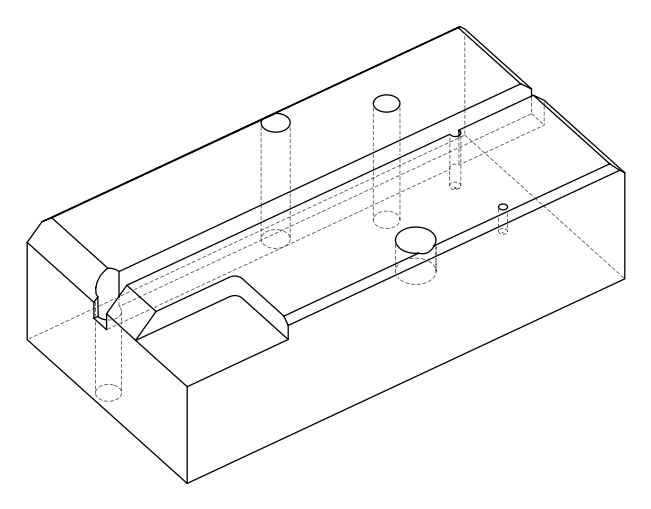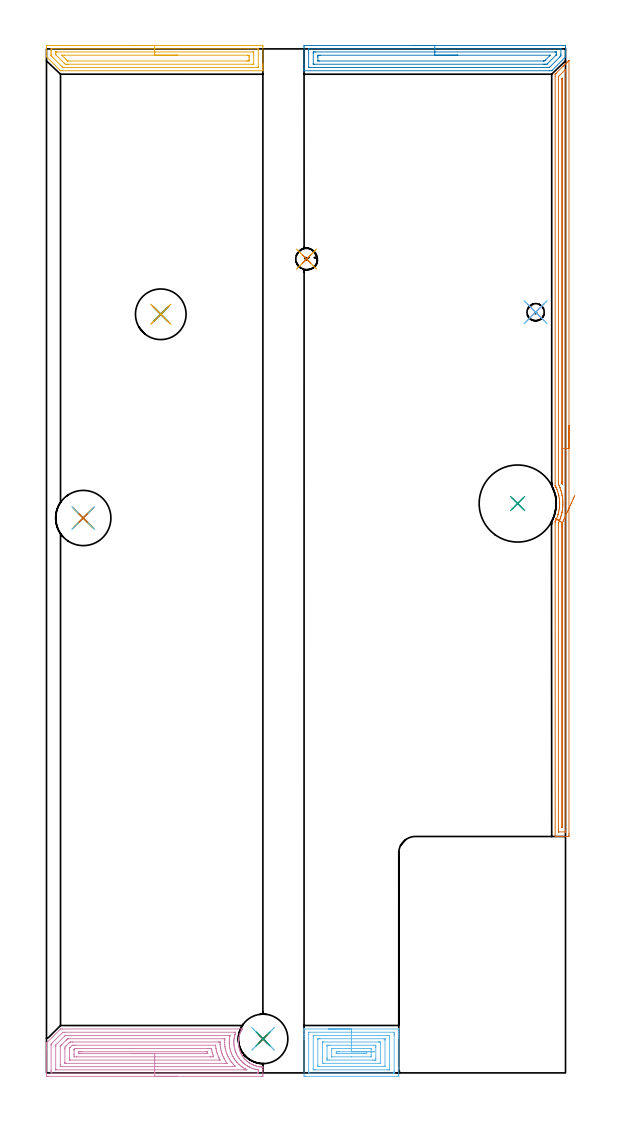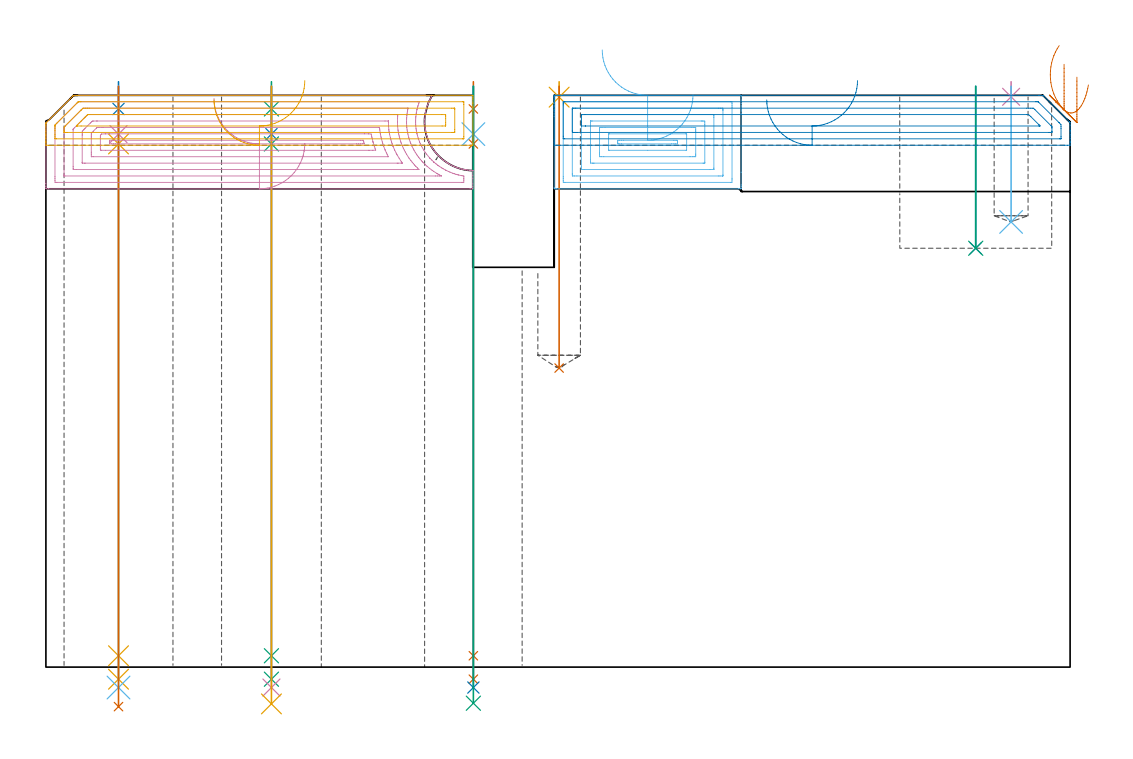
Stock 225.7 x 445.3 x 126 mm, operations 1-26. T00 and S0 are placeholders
(PLAN: 29 operations, 19 tool changes, 76.9 min)
(1 SPOT_DRILL | STEP1HOLE | NXT0321_9005460120000 | 0.05 min | 184 mm3)
(2 SPOT_DRILL_1 | STEP1HOLE_1 | NXT0321_9005460120000 | 0.05 min | 182 mm3)
(3 SPOT_DRILL_2 | STEP1HOLE_2 | NXT0321_9005460120000 | 0.05 min | 182 mm3)
(4 SPOT_DRILL_3 | STEP1POCKET | NXT0321_9005460120000 | 0.03 min | 0 mm3)
(5 SPOT_DRILL_4 | STEP1POCKET_1 | NXT0321_9005460120000 | 0.03 min | 1 mm3)
(6 DRILL_BLIND_HOLE_INTO_CENTER | STEP1HOLE | UGT0301_180 | 0.04 min | 127 mm3)
(7 GUN_DRILL_THROUGH_HOLE | STEP1HOLE | UGT0307_001 | 0.57 min | 2289 mm3)
(8 SPADE_DRILL_TO_ENLARGE_THROUGH_HOLE | STEP1HOLE | UGT0306_004 | 0.53 min | 15377 mm3)
(9 DRILL_TO_ENLARGE_THROUGH_HOLE | STEP1HOLE | UGT0301_052 | 0.55 min | 27701 mm3)
(10 DRILL_BLIND_HOLE_INTO_CENTER_1 | STEP1HOLE_1 | UGT0301_180 | 0.04 min | 127 mm3)
(11 GUN_DRILL_THROUGH_HOLE_1 | STEP1HOLE_1 | UGT0307_001 | 0.57 min | 2269 mm3)
(12 SPADE_DRILL_TO_ENLARGE_THROUGH_HOLE_1 | STEP1HOLE_1 | UGT0306_004 | 0.53 min | 15404 mm3)
(13 DRILL_TO_ENLARGE_THROUGH_HOLE_1 | STEP1HOLE_1 | UGT0301_057 | 0.55 min | 38947 mm3)
(14 DRILL_BLIND_HOLE_INTO_CENTER_2 | STEP1HOLE_2 | UGT0301_180 | 0.04 min | 126 mm3)
(15 GUN_DRILL_THROUGH_HOLE_2 | STEP1HOLE_2 | UGT0307_001 | 0.57 min | 2291 mm3)
(16 SPADE_DRILL_TO_ENLARGE_THROUGH_HOLE_2 | STEP1HOLE_2 | UGT0306_004 | 0.53 min | 15374 mm3)
(17 DRILL_TO_ENLARGE_THROUGH_HOLE_2 | STEP1HOLE_2 | UGT0301_053 | 0.55 min | 29850 mm3)
(18 DRILL_BLIND_HOLE_INTO_CENTER_3 | STEP1POCKET | NXT0301_046 | 0.12 min | 1185 mm3)
(19 DRILL_BLIND_HOLE_INTO_CENTER_4 | STEP1POCKET_1 | UGT0301_209 | 0.25 min | 4009 mm3)
(20 INDEXABLE_INSERT_DRILL_BLIND_HOLE_FROM_SOLID | STEP1POCKET_2 | NXT0302_014 | 0.14 min | 12124 mm3)
(21 DRILL_TO_ENLARGE_BLIND_HOLE | STEP1POCKET_2 | UGT0301_383 | 0.14 min | 17560 mm3)
(22 AREA_MILL | FG_CHAMFER_SURFACE | UGT0205_001 | 5.77 min | 19662 mm3)
(23 AREA_MILL_1 | FG_CHAMFER_SURFACE_1 | UGT0205_001 | 3.22 min | 6069 mm3)
(24 AREA_MILL_2 | FG_CHAMFER_SURFACE_2 | UGT0205_001 | 2.89 min | 11925 mm3)
(25 AREA_MILL_3 | FG_CHAMFER_SURFACE_3 | UGT0205_001 | 8.19 min | 6188 mm3)
(26 AREA_MILL_4 | FG_CHAMFER_SURFACE_4 | UGT0205_001 | 3.85 min | 7110 mm3)
(27 AREA_MILL_5 | FG_CHAMFER_SURFACE_5 | UGT0205_001 | 10.26 min | 7763 mm3)
(28 MILL_CORNER_NOTCH_RECTANGULAR | CORNER_NOTCH_RECTANGULAR | NXT0201_011 | Follow Part, ap 3, ae 75% | 17.39 min | 156002 mm3)
(29 MILL_RECTANGULAR_SLOT | SLOT_RECTANGULAR | NXT0201_012 | Follow Part, ap 4, ae 75% | 19.41 min | 291210 mm3)
(TOOL NXT0321_9005460120000 | NC Spot Drill, 142deg, 12mm, Carbide, Uncoated | D12 PA142 FL30 Z2)
(TOOL UGT0301_180 | Twist Drill 5.7 mm | D5.7 PA118 FL55 Z2)
(TOOL UGT0307_001 | Gun Drill 5 mm | D5 PA130 FL24 Z1)
(TOOL UGT0306_004 | Spade Drill 13.5mm | D13.5 PA132 FL10 Z2)
(TOOL UGT0301_052 | Twist Drill 21.5 mm | D21.5 PA118 FL150 Z2)
(TOOL UGT0301_057 | Twist Drill 24 mm | D24 PA118 FL160 Z2)
(TOOL UGT0301_053 | Twist Drill 22 mm | D22 PA118 FL150 Z2)
(TOOL NXT0301_046 | Carbide Drill 7.5mm [860.1-0750-038A1-MM 2214] | D7.5 PA140 FL53 Z2)
(TOOL UGT0301_209 | Twist Drill 9.4 mm | D9.4 PA118 FL78 Z2)
(TOOL NXT0302_014 | Index. Insert Drill 21.5mm [880-D2150L25-03] | D21.5 PA176 FL65 Z2)
(TOOL UGT0301_383 | Twist Drill Flat Bottom 33.5 mm | D33.5 PA180 FL175 Z2)
(TOOL UGT0205_001 | Chamfer Mill 20 x 3 x 45 deg. | D20 FL50 Z2)
(TOOL NXT0201_011 | ENDMILL 12mm [2P460-1200-NA 1630] | D12 FL38 Z6)
(TOOL NXT0201_012 | ENDMILL 16mm [2P460-1600-NA 1630] | D16 FL38 Z6)
(OP 1 SPOT_DRILL)
G17 G21 G94 G90
T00 M6
G54
G17 G0 G90 X94.2 Y14.8 S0 M3
G43 Z136. H0
G94 G81 G98 Z123. F250. R129.
G80
M5
M2
(OP 2 SPOT_DRILL_1)
G17 G21 G94 G90
T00 M6
G54
G17 G0 G90 X16. Y241.3 S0 M3
G43 Z136. H0
G94 G81 G98 Z123. F250. R129.
G80
M5
M2
(OP 3 SPOT_DRILL_2)
G17 G21 G94 G90
T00 M6
G54
G17 G0 G90 X49.7 Y329.9 S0 M3
G43 Z136. H0
G94 G81 G98 Z123. F250. R129.
G80
M5
M2
(OP 4 SPOT_DRILL_3)
G17 G21 G94 G90
T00 M6
G54
G17 G0 G90 X212.7 Y330.8 S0 M3
G43 Z136. H0
G94 G81 G98 Z125.677 F250. R129.
G80
M5
M2
(OP 5 SPOT_DRILL_4)
G17 G21 G94 G90
T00 M6
G54
G17 G0 G90 X113.1 Y353.9 S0 M3
G43 Z136. H0
G94 G81 G98 Z125.595 F250. R129.
G80
M5
M2
(OP 6 DRILL_BLIND_HOLE_INTO_CENTER)
G17 G21 G94 G90
T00 M6
G54
G17 G0 G90 X94.2 Y14.8 S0 M3
G43 Z136. H0
G94 G81 G98 Z117.45 F250. R128.
G80
M5
M2
(OP 7 GUN_DRILL_THROUGH_HOLE)
G17 G21 G94 G90
T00 M6
G54
G17 G0 G90 X94.2 Y14.8 M8
G43 Z136. H0
Z124.112
S716 M3
G94 G1 Z115.286 F125. M26
G4 X.084
Z2.5 F250.
G4 X.084
Z-2.666 F125.
G4 X.084
M5
M9
G0 Z124.112
Z136.
M2
(OP 8 SPADE_DRILL_TO_ENLARGE_THROUGH_HOLE)
G17 G21 G94 G90
T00 M6
G54
G17 G0 G90 X94.2 Y14.8 S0 M3
G43 Z136. H0
G94 G73 G98 Z-4.505 F250. Q13.051 R128.
G80
M5
M2
(OP 9 DRILL_TO_ENLARGE_THROUGH_HOLE)
G17 G21 G94 G90
T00 M6
G54
G17 G0 G90 X94.2 Y14.8 S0 M3
G43 Z136. H0
G94 G73 G98 Z-7.959 F250. Q19.137 R128.
G80
M5
M2
(OP 10 DRILL_BLIND_HOLE_INTO_CENTER_1)
G17 G21 G94 G90
T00 M6
G54
G17 G0 G90 X16. Y241.3 S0 M3
G43 Z136. H0
G94 G81 G98 Z117.45 F250. R128.
G80
M5
M2
(OP 11 GUN_DRILL_THROUGH_HOLE_1)
G17 G21 G94 G90
T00 M6
G54
G17 G0 G90 X16. Y241.3 M8
G43 Z136. H0
Z124.712
S716 M3
G94 G1 Z115.286 F125. M26
G4 X.084
Z2.5 F250.
G4 X.084
Z-2.666 F125.
G4 X.084
M5
M9
G0 Z124.712
Z136.
M2
(OP 12 SPADE_DRILL_TO_ENLARGE_THROUGH_HOLE_1)
G17 G21 G94 G90
T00 M6
G54
G17 G0 G90 X16. Y241.3 S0 M3
G43 Z136. H0
G94 G73 G98 Z-4.505 F250. Q13.051 R128.
G80
M5
M2
(OP 13 DRILL_TO_ENLARGE_THROUGH_HOLE_1)
G17 G21 G94 G90
T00 M6
G54
G17 G0 G90 X16. Y241.3 S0 M3
G43 Z136. H0
G94 G73 G98 Z-8.71 F250. Q22.452 R128.
G80
M5
M2
(OP 14 DRILL_BLIND_HOLE_INTO_CENTER_2)
G17 G21 G94 G90
T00 M6
G54
G17 G0 G90 X49.7 Y329.9 S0 M3
G43 Z136. H0
G94 G81 G98 Z117.45 F250. R128.
G80
M5
M2
(OP 15 GUN_DRILL_THROUGH_HOLE_2)
G17 G21 G94 G90
T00 M6
G54
G17 G0 G90 X49.7 Y329.9 M8
G43 Z136. H0
Z124.232
S716 M3
G94 G1 Z115.286 F125. M26
G4 X.084
Z2.5 F250.
G4 X.084
Z-2.666 F125.
G4 X.084
M5
M9
G0 Z124.232
Z136.
M2
(OP 16 SPADE_DRILL_TO_ENLARGE_THROUGH_HOLE_2)
G17 G21 G94 G90
T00 M6
G54
G17 G0 G90 X49.7 Y329.9 S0 M3
G43 Z136. H0
G94 G73 G98 Z-4.505 F250. Q13.051 R128.
G80
M5
M2
(OP 17 DRILL_TO_ENLARGE_THROUGH_HOLE_2)
G17 G21 G94 G90
T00 M6
G54
G17 G0 G90 X49.7 Y329.9 S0 M3
G43 Z136. H0
G94 G73 G98 Z-8.109 F250. Q19.158 R128.
G80
M5
M2
(OP 18 DRILL_BLIND_HOLE_INTO_CENTER_3)
G17 G21 G94 G90
T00 M6
G54
G17 G0 G90 X212.7 Y330.8 S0 M3
G43 Z136. H1
G94 G81 G98 Z98.1 F250. R128.
G80
M5
M2
(OP 19 DRILL_BLIND_HOLE_INTO_CENTER_4)
G17 G21 G94 G90
T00 M6
G54
G17 G0 G90 X113.1 Y353.9 S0 M3
G43 Z136. H0
G94 G81 G98 Z65.9 F250. R128.
G80
M5
M2
(OP 20 INDEXABLE_INSERT_DRILL_BLIND_HOLE_FROM_SOLID)
G17 G21 G94 G90
T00 M6
G54
G17 G0 G90 X204.9 Y247.6 S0 M3
G43 Z136. H1
G94 G81 G98 Z92.3 F250. R128.
G80
M5
M2
(OP 21 DRILL_TO_ENLARGE_BLIND_HOLE)
G17 G21 G94 G90
T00 M6
G54
G17 G0 G90 X204.9 Y247.6 S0 M3
G43 Z136. H0
G94 G81 G98 Z92.3 F250. R128.
G80
M5
M2
(OP 22 AREA_MILL)
G17 G21 G94 G90
T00 M6
G54
G17 G0 G90 X57.05 Y-1.5 S1061 M3
G43 Z136. H0
Z115.4
G94 G1 X57.012 Z114.528 F250.
X56.898 Z113.664
X56.709 Z112.812
X56.447 Z111.98
X56.113 Z111.174
X55.71 Z110.4
X55.242 Z109.664
X54.71 Z108.972
X54.121 Z108.329
X53.478 Z107.74
X52.786 Z107.208
X52.05 Z106.74
X51.276 Z106.337
X50.47 Z106.003
X49.638 Z105.741
X48.787 Z105.552
X47.922 Z105.438
X47.05 Z105.4
X0.613
X0.079 Y-1.494 Z105.403
X0.008 Y-1.492 Z105.406
X0.004 Y-0.963 Z105.934
X0. Y-0.354 Z106.544
Y9.688 Z116.582
Y10.244 Z117.141
Y10.575 Z117.471
Y11.131 Z118.027
Y11.463 Z118.358
Y12.126 Z119.025
Y12.918 Z119.817
X0.001 Y12.954 Z119.85
X0.01 Y13. Z119.895
X0.069 Y13.07 Z119.967
X5.971 Y18.972 Z125.871
X6.013 Y19.011 Z125.911
X6.105 Y19.095 Z125.991
X6.864 Y19.1 Z126.
X85.003
X85.133 Y19.097 Z125.989
X85.123 Y19.075 Z125.967
X85.062 Y18.958 Z125.858
X85.003 Y18.857 Z125.757
X84.938 Y18.747 Z125.647
X84.665 Y18.252 Z125.152
X84.493 Y17.913 Z124.813
X84.257 Y17.368 Z124.268
X84.086 Y16.929 Z123.829
X83.943 Y16.485 Z123.385
X83.709 Y15.601 Z122.501
X83.601 Y15.092 Z121.992
X83.553 Y14.718 Z121.618
X83.475 Y13.834 Z120.734
X83.468 Y12.951 Z119.851
X83.529 Y12.067 Z118.967
X83.561 Y11.787 Z118.687
X83.601 Y11.508 Z118.408
X83.669 Y11.184 Z118.084
X83.89 Y10.3 Z117.2
X84.024 Y9.857 Z116.757
X84.183 Y9.416 Z116.316
X84.341 Y9.03 Z115.929
X84.443 Y8.8 Z115.697
X84.493 Y8.688 Z115.585
X84.569 Y8.534 Z115.432
X84.806 Y8.089 Z114.987
X84.909 Y7.912 Z114.81
X85.06 Y7.65 Z114.548
X85.175 Y7.469 Z114.368
X85.219 Y7.399 Z114.299
X85.384 Y7.152 Z114.051
X85.671 Y6.766 Z113.665
X85.747 Y6.671 Z113.57
X85.821 Y6.581 Z113.477
X85.928 Y6.446 Z113.346
X85.967 Y6.399 Z113.298
X86.276 Y6.041 Z112.938
X86.343 Y5.97 Z112.867
X86.424 Y5.884 Z112.78
X86.468 Y5.841 Z112.737
X86.79 Y5.523 Z112.419
X87.167 Y5.174 Z112.07
X87.236 Y5.117 Z112.013
X87.376 Y4.999 Z111.898
X87.714 Y4.736 Z111.635
X88.059 Y4.484 Z111.383
X88.129 Y4.439 Z111.337
X88.248 Y4.362 Z111.258
X88.426 Y4.244 Z111.142
X88.622 Y4.115 Z111.015
X88.706 Y4.066 Z110.966
X88.95 Y3.925 Z110.824
X89.394 Y3.694 Z110.591
X89.858 Y3.475 Z110.373
X90.011 Y3.411 Z110.31
X90.361 Y3.267 Z110.162
X90.44 Y3.233 Z110.13
X90.578 Y3.183 Z110.083
X90.591 Y3.179 Z110.078
X90.733 Y3.13 Z110.026
X90.808 Y3.108 Z110.002
X91.178 Y2.993 Z109.886
X91.625 Y2.87 Z109.767
X91.701 Y2.854 Z109.749
X92.07 Y2.77 Z109.668
X92.39 Y2.712 Z109.611
X92.495 Y2.694 Z109.59
X92.516 Y2.69 Z109.586
X92.594 Y2.68 Z109.575
X92.962 Y2.628 Z109.527
X93.422 Y2.587 Z109.485
X93.487 Y2.584 Z109.481
X93.939 Y2.559 Z109.458
X94.09 Y2.552 Z109.449
X94.1 Y2.539 Z109.438
Y2.532 Z109.431
Y1.475 Z108.375
Y0.812 Z107.708
Y-0.407 Z106.49
X94.096 Y-0.963 Z105.932
X94.092 Y-1.491 Z105.405
X94.02 Y-1.493 Z105.403
X93.487 Y-1.5 Z105.4
X47.05
Y-0.086 Z106.814
X2.399 Y-0.085 Z106.815
X2.01 Y-0.076 Z106.824
X2.003 Y0.318 Z107.218
X2.001 Y0.812 Z107.712
X2. Y1.209 Z108.109
X2.001 Y11.859 Z118.759
X2.007 Y12.35 Z119.25
X2.01 Y12.546 Z119.446
X2.103 Y12.644 Z119.544
X2.399 Y12.949 Z119.849
X6.864 Y17.414 Z124.314
X6.998 Y17.543 Z124.443
X7.137 Y17.676 Z124.576
X7.747 Y17.686 Z124.586
X81.878 Y17.685 Z124.585
X82.292 Y17.676 Z124.576
X82.187 Y17.368 Z124.268
X81.995 Y16.788 Z123.688
X81.967 Y16.699 Z123.599
X81.878 Y16.369 Z123.269
X81.781 Y15.996 Z122.896
X81.76 Y15.9 Z122.8
X81.626 Y15.263 Z122.163
X81.593 Y15.013 Z121.913
X81.533 Y14.468 Z121.368
X81.506 Y14.125 Z121.025
X81.482 Y13.631 Z120.531
X81.48 Y13.238 Z120.138
X81.488 Y12.737 Z119.637
X81.515 Y12.35 Z119.25
X81.564 Y11.775 Z118.675
X81.607 Y11.463 Z118.363
X81.764 Y10.688 Z117.588
X81.791 Y10.575 Z117.475
X81.878 Y10.227 Z117.127
X82.037 Y9.688 Z116.588
X82.108 Y9.459 Z116.359
X82.363 Y8.8 Z115.7
X82.489 Y8.503 Z115.403
X82.754 Y7.929 Z114.829
X82.771 Y7.897 Z114.797
X83.275 Y7.025 Z113.925
X83.664 Y6.44 Z113.34
X83.889 Y6.137 Z113.037
X84.557 Y5.319 Z112.219
X84.599 Y5.271 Z112.171
X84.619 Y5.25 Z112.15
X85.037 Y4.836 Z111.736
X85.45 Y4.433 Z111.333
X85.474 Y4.411 Z111.311
X85.5 Y4.387 Z111.287
X85.529 Y4.362 Z111.262
X85.976 Y3.995 Z110.895
X86.343 Y3.707 Z110.607
X86.428 Y3.645 Z110.545
X86.671 Y3.475 Z110.375
X87.236 Y3.105 Z110.005
X87.515 Y2.937 Z109.837
X88.111 Y2.604 Z109.504
X88.129 Y2.595 Z109.495
X88.145 Y2.587 Z109.487
X88.741 Y2.309 Z109.209
X89.022 Y2.189 Z109.089
X89.694 Y1.919 Z108.819
X89.915 Y1.841 Z108.741
X89.976 Y1.821 Z108.721
X90.367 Y1.7 Z108.6
X90.808 Y1.579 Z108.479
X90.97 Y1.538 Z108.438
X91.701 Y1.383 Z108.283
X92.098 Y1.305 Z108.205
X92.1 Y1.303 Z108.203
X92.099 Y0.812 Z107.712
X92.098 Y0.418 Z107.318
X92.09 Y-0.076 Z106.824
X91.711 Y-0.085 Z106.815
X91.701 Y-0.086 Z106.814
X47.05
Y1.328 Z108.228
X4.185 Y1.329 Z108.229
X4.061 Y1.33 Z108.23
X4.017 Y1.333 Z108.233
X4.012 Y1.334 Z108.234
X4.008 Y1.349 Z108.249
X4.004 Y1.393 Z108.293
X4.001 Y1.515 Z108.415
X4. Y1.7 Z108.6
X4.001 Y11.463 Z118.363
X4.002 Y11.645 Z118.545
X4.01 Y11.831 Z118.731
X4.03 Y12.119 Z119.019
X4.185 Y12.285 Z119.185
X4.218 Y12.318 Z119.218
X7.8 Y15.9 Z122.8
X8.088 Y16.18 Z123.08
X8.168 Y16.257 Z123.157
X8.284 Y16.265 Z123.165
X8.65 Y16.268 Z123.168
X9.171 Y16.271 Z123.171
X79.719
X79.781 Y16.27 Z123.17
X79.795 Y16.268 Z123.168
X79.805 Y16.266 Z123.166
X79.804 Y16.251 Z123.151
X79.796 Y16.194 Z123.094
X79.736 Y15.9 Z122.8
X79.645 Y15.457 Z122.357
X79.587 Y15.013 Z121.913
X79.548 Y14.666 Z121.566
X79.505 Y14.125 Z121.025
X79.488 Y13.837 Z120.737
X79.48 Y13.238 Z120.138
X79.482 Y12.957 Z119.857
X79.514 Y12.35 Z119.25
X79.537 Y12.013 Z118.913
X79.599 Y11.463 Z118.363
X79.683 Y10.981 Z117.881
X79.774 Y10.575 Z117.475
X79.953 Y9.825 Z116.725
X79.992 Y9.688 Z116.588
X80.092 Y9.343 Z116.243
X80.288 Y8.8 Z115.7
X80.404 Y8.49 Z115.39
X80.66 Y7.912 Z114.812
X80.985 Y7.253 Z114.153
X81.114 Y7.025 Z113.925
X81.393 Y6.543 Z113.443
X81.65 Y6.137 Z113.037
X81.739 Y6. Z112.9
X81.878 Y5.797 Z112.697
X82.115 Y5.485 Z112.385
X82.3 Y5.25 Z112.15
X82.511 Y4.992 Z111.892
X82.771 Y4.679 Z111.579
X82.921 Y4.512 Z111.412
X83.065 Y4.362 Z111.262
X83.664 Y3.771 Z110.671
X83.981 Y3.475 Z110.375
X84.557 Y2.997 Z109.897
X85.102 Y2.587 Z109.487
X85.45 Y2.347 Z109.247
X86.143 Y1.898 Z108.798
X86.343 Y1.784 Z108.684
X86.495 Y1.7 Z108.6
X86.621 Y1.631 Z108.531
X87.166 Y1.335 Z108.235
X87.089 Y1.333 Z108.233
X86.715 Y1.33 Z108.23
X86.343 Y1.329 Z108.229
X85.823 Y1.328 Z108.228
X47.05
Y2.743 Z109.643
X6.707
X6.089 Y2.748 Z109.648
X6.023 Y2.749 Z109.649
X6.01 Y2.831 Z109.731
X6.006 Y3.036 Z109.936
X6. Y3.446 Z110.346
Y11.463 Z118.363
X6.002 Y11.57 Z118.47
X6.006 Y11.623 Z118.523
X6.01 Y11.648 Z118.548
X6.028 Y11.669 Z118.569
X6.163 Y11.811 Z118.711
X6.337 Y11.987 Z118.887
X6.699 Y12.35 Z119.25
X8.562 Y14.213 Z121.113
X8.65 Y14.302 Z121.202
X9.011 Y14.655 Z121.555
X9.193 Y14.832 Z121.732
X9.225 Y14.85 Z121.75
X9.268 Y14.853 Z121.753
X9.359 Y14.855 Z121.755
X9.544 Y14.857 Z121.757
X9.7
X76.676
X77.412 Y14.854 Z121.754
X77.517 Y14.852 Z121.752
X77.539 Y14.851 Z121.751
X77.53 Y14.666 Z121.566
X77.517 Y14.442 Z121.342
X77.492 Y14.047 Z120.947
X77.473 Y13.238 Z120.138
X77.472 Y13.178 Z120.078
X77.506 Y12.35 Z119.25
X77.512 Y12.252 Z119.152
X77.591 Y11.463 Z118.363
X77.615 Y11.261 Z118.161
X77.751 Y10.575 Z117.475
X77.844 Y10.146 Z117.046
X77.964 Y9.688 Z116.588
X78.178 Y8.927 Z115.827
X78.221 Y8.8 Z115.7
X78.305 Y8.563 Z115.463
X78.569 Y7.912 Z114.812
X78.757 Y7.464 Z114.364
X78.98 Y7.025 Z113.925
X79.199 Y6.604 Z113.504
X79.469 Y6.137 Z113.037
X79.899 Y5.441 Z112.341
X80.028 Y5.25 Z112.15
X80.092 Y5.158 Z112.058
X80.442 Y4.705 Z111.605
X80.718 Y4.362 Z111.262
X80.985 Y4.039 Z110.939
X81.25 Y3.734 Z110.634
X81.503 Y3.475 Z110.375
X81.878 Y3.095 Z109.995
X82.165 Y2.805 Z109.705
X82.215 Y2.749 Z109.649
X82.114 Y2.747 Z109.647
X81.878 Y2.744 Z109.644
X81.721 Y2.743 Z109.643
X80.985
X47.05
Y4.157 Z111.057
X8.65 Y4.158 Z111.058
X8.444 Y4.159 Z111.059
X8.032 Y4.164 Z111.064
X8.009 Y4.17 Z111.07
X8.006 Y4.182 Z111.082
X8.003 Y4.213 Z111.113
X8.001 Y4.27 Z111.17
X8. Y4.362 Z111.262
X8.001 Y10.333 Z117.233
X8.005 Y10.575 Z117.475
X8.016 Y11.206 Z118.106
X8.265 Y11.463 Z118.363
X8.456 Y11.656 Z118.556
X8.65 Y11.852 Z118.752
X9.791 Y12.992 Z119.892
X10.041 Y13.238 Z120.138
X10.242 Y13.431 Z120.331
X10.437 Y13.436 Z120.336
X11.124 Y13.442 Z120.342
X11.33 Y13.443 Z120.343
X74.733
X75.422 Y13.441 Z120.341
X75.451 Y13.439 Z120.339
X75.455 Y13.438 Z120.338
X75.467 Y13.396 Z120.296
X75.474 Y13.238 Z120.138
X75.5 Y12.476 Z119.376
X75.508 Y12.35 Z119.25
X75.575 Y11.514 Z118.414
X75.58 Y11.463 Z118.363
X75.626 Y11.077 Z117.977
X75.724 Y10.575 Z117.475
X75.748 Y10.454 Z117.354
X75.933 Y9.688 Z116.588
X76.034 Y9.282 Z116.182
X76.18 Y8.8 Z115.7
X76.282 Y8.481 Z115.381
X76.462 Y7.97 Z114.87
X76.494 Y7.887 Z114.787
X76.519 Y7.821 Z114.721
X76.862 Y7.025 Z113.925
X77.192 Y6.357 Z113.257
X77.31 Y6.137 Z113.037
X77.412 Y5.951 Z112.851
X77.839 Y5.25 Z112.15
X78.305 Y4.525 Z111.425
X78.558 Y4.169 Z111.069
X78.506 Y4.163 Z111.063
X78.305 Y4.161 Z111.061
X77.619 Y4.157 Z111.057
X77.412
X47.05
Y5.571 Z112.471
X10.437
X10.112 Y5.573 Z112.473
X10.047 Y5.575 Z112.475
X10.019 Y5.578 Z112.478
X10.01 Y5.588 Z112.488
X10.004 Y5.68 Z112.58
X10.001 Y6.137 Z113.037
X10. Y6.571 Z113.471
Y9.688 Z116.588
X10.001 Y10.121 Z117.021
X10.005 Y10.575 Z117.475
X10.009 Y10.683 Z117.583
X10.013 Y10.735 Z117.635
X10.035 Y10.776 Z117.676
X10.133 Y10.877 Z117.777
X10.437 Y11.188 Z118.088
X11.124 Y11.874 Z118.774
X11.209 Y11.955 Z118.855
X11.267 Y12.008 Z118.908
X11.297 Y12.022 Z118.922
X11.33 Y12.023 Z118.923
X11.655 Y12.027 Z118.927
X12.223 Y12.029 Z118.929
X12.546
X73.405 Y12.028 Z118.928
X73.473 Y12.027 Z118.927
X73.505 Y12.025 Z118.925
X73.515 Y12.023 Z118.923
X73.518 Y12.014 Z118.914
X73.551 Y11.751 Z118.651
X73.585 Y11.463 Z118.363
X73.678 Y10.737 Z117.637
X73.709 Y10.575 Z117.475
X73.84 Y9.932 Z116.832
X73.897 Y9.688 Z116.588
X73.915 Y9.614 Z116.514
X74.139 Y8.8 Z115.7
X74.257 Y8.386 Z115.286
X74.425 Y7.912 Z114.812
X74.733 Y7.105 Z114.005
X74.767 Y7.025 Z113.925
X74.79 Y6.968 Z113.868
X75.035 Y6.438 Z113.338
X75.182 Y6.137 Z113.037
X75.447 Y5.597 Z112.497
X75.451 Y5.577 Z112.477
X75.434 Y5.575 Z112.475
X75.384 Y5.573 Z112.473
X75.303 Y5.572 Z112.472
X47.05 Y5.571 Z112.471
Y6.985 Z113.885
X13.116
X12.258 Y6.989 Z113.889
X12.223 Y6.992 Z113.892
X12.01 Y7.025 Z113.925
X12.004 Y7.242 Z114.142
X12.001 Y7.912 Z114.812
X12. Y8.133 Z115.033
X12.001 Y9.908 Z116.808
X12.006 Y10.13 Z117.03
X12.01 Y10.275 Z117.175
X12.063 Y10.354 Z117.254
X12.223 Y10.523 Z117.423
X12.25 Y10.548 Z117.448
X12.284 Y10.575 Z117.475
X13.078 Y10.613 Z117.513
X13.116
X13.969 Y10.615 Z117.515
X70.229
X71.123 Y10.613 Z117.513
X71.161 Y10.611 Z117.511
X71.676 Y10.575 Z117.475
X71.822 Y9.919 Z116.819
X71.877 Y9.688 Z116.588
X72.054 Y8.951 Z115.851
X72.094 Y8.8 Z115.7
X72.109 Y8.746 Z115.646
X72.367 Y7.912 Z114.812
X72.525 Y7.445 Z114.345
X72.678 Y7.025 Z113.925
X72.054 Y6.992 Z113.892
X71.201 Y6.986 Z113.886
X71.161 Y6.985 Z113.885
X47.05
Y8.4 Z115.3
X15.304
X14.902
X14.408 Y8.403 Z115.303
X14.009 Y8.407 Z115.307
X14. Y8.808 Z115.708
X14.009 Y9.193 Z116.093
X14.501 Y9.198 Z116.098
X14.902 Y9.199 Z116.099
X15.392 Y9.2 Z116.1
X69.375
X69.776 Y9.198 Z116.098
X69.912 Y9.195 Z116.095
X69.953 Y9.193 Z116.093
X69.962 Y9.167 Z116.067
X69.981 Y9.102 Z116.002
X70.058 Y8.8 Z115.7
X70.153 Y8.414 Z115.314
X69.772 Y8.406 Z115.306
X69.375 Y8.402 Z115.302
X68.885 Y8.4 Z115.3
X68.482
X47.05
X46.178 Z115.338
X45.314 Z115.451
X44.462 Z115.64
X43.63 Z115.903
X42.824 Z116.236
X42.05 Z116.639
X41.314 Z117.108
X40.622 Z117.639
X39.979 Z118.228
X39.39 Z118.872
X38.859 Z119.564
X38.39 Z120.3
X37.987 Z121.073
X37.653 Z121.879
X37.391 Z122.711
X37.202 Z123.563
X37.088 Z124.428
X37.05 Z125.3
G0 Z136.
M5
M2
(OP 23 AREA_MILL_1)
G17 G21 G94 G90
T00 M6
G54
G17 G0 G90 X37.05 Y446.8 S1061 M3
G43 Z136. H0
Z125.
G94 G1 X37.088 Z124.128 F250.
X37.202 Z123.264
X37.391 Z122.412
X37.653 Z121.58
X37.987 Z120.774
X38.39 Z120.
X38.859 Z119.264
X39.39 Z118.572
X39.979 Z117.929
X40.622 Z117.34
X41.314 Z116.809
X42.05 Z116.34
X42.824 Z115.937
X43.63 Z115.603
X44.462 Z115.341
X45.314 Z115.152
X46.178 Z115.038
X47.05 Z115.
X93.487
X93.787 Y446.797 Z115.002
X94.09 Y446.792 Z115.006
X94.1 Y446.484 Z115.313
Y439.071 Z122.724
Y438.512 Z123.285
Y438.179 Z123.617
Y437.62 Z124.176
Y437.287 Z124.508
Y436.621 Z125.179
Y436.245 Z125.555
X94.092 Y435.853 Z125.938
X94.09 Y435.802 Z125.988
X93.933 Y435.8 Z126.
X6.864
X6.094 Y435.805 Z125.991
X5.971 Y435.928 Z125.871
X5.95 Y435.95 Z125.849
X0.154 Y441.746 Z120.053
X0.006 Y441.891 Z119.901
X0.001 Y441.911 Z119.881
X0. Y442.078 Z119.715
Y442.412 Z119.387
Y443.862 Z117.934
Y444.421 Z117.375
Y444.754 Z117.043
Y445.313 Z116.482
Y445.925 Z115.87
X0.002 Y446.205 Z115.591
X0.007 Y446.791 Z115.005
X0.025 Y446.792 Z115.004
X0.613 Y446.8 Z115.
X47.05
Y445.386 Z116.414
X91.774
X91.92 Y445.384 Z116.416
X92.017 Y445.382 Z116.418
X92.087 Y445.379 Z116.421
X92.09 Y445.368 Z116.432
X92.094 Y445.313 Z116.487
X92.099 Y444.915 Z116.885
Y437.781 Z124.019
X92.092 Y437.287 Z124.513
X92.09 Y437.239 Z124.561
X92.083 Y437.221 Z124.579
X91.774 Y437.214 Z124.586
X7.684 Y437.215 Z124.585
X7.538 Y437.216 Z124.584
X7.246 Y437.221 Z124.579
X7.132 Y437.229 Z124.571
X7.111 Y437.247 Z124.553
X7.066 Y437.287 Z124.513
X6.864 Y437.486 Z124.314
X2.399 Y441.951 Z119.849
X2.062 Y442.297 Z119.503
X2.022 Y442.34 Z119.46
X2.01 Y442.399 Z119.401
X2.005 Y442.505 Z119.295
X2.002 Y442.638 Z119.162
X2. Y443.036 Z118.764
Y443.529 Z118.271
Y444.421 Z117.379
X2.001 Y444.819 Z116.981
X2.008 Y445.313 Z116.487
X2.01 Y445.361 Z116.439
X2.017 Y445.379 Z116.421
X2.326 Y445.386 Z116.414
X47.05
Y443.972 Z117.828
X89.472 Y443.971 Z117.829
X89.915 Y443.97 Z117.83
X90.062 Y443.968 Z117.832
X90.085 Y443.966 Z117.834
X90.09 Y443.964 Z117.836
X90.093 Y443.936 Z117.864
X90.098 Y443.838 Z117.962
X90.1 Y443.344 Z118.456
X90.099 Y438.886 Z122.914
X90.095 Y438.701 Z123.099
X90.09 Y438.649 Z123.151
X90.086 Y438.634 Z123.166
X90.079 Y438.633 Z123.167
X90.025 Y438.63 Z123.17
X89.915 Y438.629 Z123.171
X89.464 Y438.628 Z123.172
X9.543 Y438.629 Z123.171
X9.092
X8.65 Y438.632 Z123.168
X8.193 Y438.635 Z123.165
X7.757 Y439.043 Z122.757
X7.729 Y439.071 Z122.729
X4.185 Y442.615 Z119.185
X4.164 Y442.638 Z119.162
X4.01 Y442.813 Z118.987
X4.002 Y443.529 Z118.271
X4.001 Y443.714 Z118.086
X4.005 Y443.899 Z117.901
X4.01 Y443.951 Z117.849
X4.014 Y443.966 Z117.834
X4.021 Y443.967 Z117.833
X4.075 Y443.97 Z117.83
X4.185 Y443.971 Z117.829
X4.636
X47.05 Y443.972 Z117.828
Y442.557 Z119.243
X87.316
X88.056 Y442.55 Z119.25
X88.09 Y442.547 Z119.253
X88.094 Y442.501 Z119.299
X88.098 Y442.398 Z119.402
X88.099 Y442.19 Z119.61
X88.1 Y441.774 Z120.026
Y440.883 Z120.917
X88.099 Y440.423 Z121.377
X88.097 Y440.207 Z121.593
X88.094 Y440.099 Z121.701
X88.09 Y440.052 Z121.748
X88.042 Y440.049 Z121.751
X87.236 Y440.043 Z121.757
X87.155
X9.462
X9.26 Y440.047 Z121.753
X9.214 Y440.049 Z121.751
X9.084 Y440.173 Z121.627
X8.909 Y440.343 Z121.457
X8.65 Y440.598 Z121.202
X8.394 Y440.854 Z120.946
X7.757 Y441.491 Z120.309
X6.864 Y442.385 Z119.416
X6.76 Y442.492 Z119.308
X6.731 Y442.524 Z119.276
X6.711 Y442.55 Z119.25
X6.749 Y442.552 Z119.248
X6.864 Y442.556 Z119.244
X6.945 Y442.557 Z119.243
X7.757
X47.05
X47.922 Z119.281
X48.787 Z119.395
X49.638 Z119.583
X50.47 Z119.846
X51.276 Z120.18
X52.05 Z120.582
X52.786 Z121.051
X53.478 Z121.582
X54.121 Z122.172
X54.71 Z122.815
X55.242 Z123.507
X55.71 Z124.243
X56.113 Z125.016
X56.447 Z125.822
X56.709 Z126.654
X56.898 Z127.506
X57.012 Z128.371
X57.05 Z129.243
G0 Z136.
M5
M2
(OP 24 AREA_MILL_2)
G17 G21 G94 G90
T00 M6
G54
G17 G0 G90 X122.6 Y19.1 S1061 M3
G43 Z136. H0
G94 G1 X122.638 Z135.128 F250.
X122.752 Z134.263
X122.941 Z133.412
X123.203 Z132.58
X123.537 Z131.774
X123.94 Z131.
X124.408 Z130.264
X124.94 Z129.572
X125.529 Z128.929
X126.172 Z128.339
X126.864 Z127.808
X127.6 Z127.34
X128.374 Z126.937
X129.18 Z126.603
X130.012 Z126.341
X130.864 Z126.152
X131.728 Z126.038
X132.6 Z126.
X153.072
X153.19 Y19.097 Z125.989
X153.193 Y19.075 Z125.966
X153.2 Y18.792 Z125.691
Y18.054 Z124.953
Y17.297 Z124.196
Y16.788 Z123.684
Y16.534 Z123.431
Y15.9 Z122.797
Y15.646 Z122.543
Y15.013 Z121.907
Y2.159 Z109.056
Y-0.646 Z106.25
X153.198 Y-0.963 Z105.934
X153.192 Y-1.491 Z105.405
X153.159 Y-1.494 Z105.403
X152.627 Y-1.5 Z105.4
X112.573
X112.217 Y-1.496 Z105.402
X112.01 Y-1.491 Z105.405
X112. Y-1.28 Z105.617
Y14.442 Z121.337
Y15.013 Z121.907
Y15.646 Z122.543
Y15.9 Z122.797
Y16.534 Z123.431
Y16.788 Z123.684
Y17.297 Z124.196
Y18.054 Z124.953
Y18.563 Z125.462
Y18.793 Z125.691
X112.007 Y19.075 Z125.966
X112.01 Y19.097 Z125.989
X112.128 Y19.1 Z126.
X132.6
Y17.686 Z124.586
X150.847 Y17.685 Z124.585
X151.19 Y17.676 Z124.576
X151.198 Y17.326 Z124.226
X151.2 Y16.788 Z123.688
Y16.436 Z123.336
Y0.812 Z107.712
X151.199 Y0.462 Z107.362
X151.19 Y-0.076 Z106.824
X150.857 Y-0.086 Z106.814
X150.847
X114.353 Y-0.085 Z106.815
X114.01 Y-0.076 Z106.824
X114.002 Y0.274 Z107.174
X114. Y0.812 Z107.712
Y1.164 Z108.064
Y16.788 Z123.688
X114.001 Y17.138 Z124.038
X114.01 Y17.676 Z124.576
X114.343 Y17.685 Z124.585
X114.353 Y17.686 Z124.586
X132.6
Y16.271 Z123.171
X148.177
X148.696 Y16.27 Z123.17
X149.067 Y16.266 Z123.166
X149.181 Y16.265 Z123.165
X149.193 Y16.033 Z122.933
X149.197 Y15.9 Z122.8
X149.2 Y15.768 Z122.668
X149.199 Y1.568 Z108.468
X149.194 Y1.434 Z108.334
X149.19 Y1.348 Z108.248
X149.177 Y1.335 Z108.235
X149.159 Y1.333 Z108.233
X149.067 Y1.331 Z108.231
X148.549 Y1.329 Z108.229
X148.177 Y1.328 Z108.228
X117.023 Y1.329 Z108.229
X116.504 Y1.33 Z108.23
X116.133 Y1.333 Z108.233
X116.019 Y1.335 Z108.235
X116.007 Y1.567 Z108.467
X116.003 Y1.7 Z108.6
X116. Y1.832 Z108.732
X116.001 Y16.032 Z122.932
X116.006 Y16.166 Z123.066
X116.01 Y16.252 Z123.152
X116.023 Y16.265 Z123.165
X116.041 Y16.267 Z123.167
X116.133 Y16.269 Z123.169
X116.651 Y16.271 Z123.171
X117.023
X132.6
Y14.857 Z121.757
X146.553
X147.152 Y14.852 Z121.752
X147.181 Y14.851 Z121.751
X147.19 Y14.823 Z121.723
X147.194 Y14.737 Z121.637
X147.198 Y14.562 Z121.462
X147.2 Y14.212 Z121.112
X147.199 Y3.074 Z109.974
X147.197 Y2.874 Z109.774
X147.193 Y2.774 Z109.674
X147.19 Y2.754 Z109.654
X147.177 Y2.749 Z109.649
X147.127 Y2.747 Z109.647
X146.397 Y2.743 Z109.643
X146.241
X118.647
X118.048 Y2.748 Z109.648
X118.019 Y2.749 Z109.649
X118.01 Y2.777 Z109.677
X118.006 Y2.863 Z109.763
X118.002 Y3.038 Z109.938
X118. Y3.388 Z110.288
X118.001 Y14.526 Z121.426
X118.003 Y14.726 Z121.626
X118.007 Y14.826 Z121.726
X118.01 Y14.846 Z121.746
X118.023 Y14.85 Z121.75
X118.073 Y14.853 Z121.753
X118.803 Y14.857 Z121.757
X118.959
X132.6
Y13.443 Z120.343
X144.411
X144.616 Y13.441 Z120.341
X144.822 Y13.437 Z120.337
X145.19 Y13.425 Z120.325
X145.193 Y13.238 Z120.138
X145.199 Y12.656 Z119.556
X145.2 Y4.362 Z111.262
X145.198 Y4.217 Z111.117
X145.194 Y4.181 Z111.081
X145.191 Y4.168 Z111.068
X145.164 Y4.164 Z111.064
X145.028 Y4.16 Z111.06
X144.822 Y4.157 Z111.057
X120.789
X120.584 Y4.159 Z111.059
X120.378 Y4.163 Z111.063
X120.01 Y4.175 Z111.075
X120.007 Y4.362 Z111.262
X120.001 Y4.944 Z111.844
X120. Y13.238 Z120.138
X120.002 Y13.383 Z120.283
X120.006 Y13.419 Z120.319
X120.009 Y13.432 Z120.332
X120.036 Y13.436 Z120.336
X120.172 Y13.44 Z120.34
X120.378 Y13.443 Z120.343
X132.6
Y12.029 Z118.929
X142.269 Y12.028 Z118.928
X142.836 Y12.025 Z118.925
X143.166 Y12.022 Z118.922
X143.191 Y12.016 Z118.916
X143.196 Y11.992 Z118.892
X143.199 Y11.463 Z118.363
X143.2 Y11.1 Z118.
X143.199 Y6.137 Z113.037
X143.197 Y5.778 Z112.678
X143.19 Y5.654 Z112.554
X143.182 Y5.578 Z112.478
X143.12 Y5.576 Z112.476
X142.836 Y5.573 Z112.473
X142.514 Y5.572 Z112.472
X141.946 Y5.571 Z112.471
X122.931 Y5.572 Z112.472
X122.364 Y5.575 Z112.475
X122.034 Y5.578 Z112.478
X122.009 Y5.584 Z112.484
X122.004 Y5.608 Z112.508
X122.001 Y6.137 Z113.037
X122. Y6.5 Z113.4
X122.001 Y11.463 Z118.363
X122.003 Y11.822 Z118.722
X122.01 Y11.946 Z118.846
X122.018 Y12.022 Z118.922
X122.08 Y12.024 Z118.924
X122.364 Y12.027 Z118.927
X122.687 Y12.028 Z118.928
X123.254 Y12.029 Z118.929
X132.6
Y10.615 Z117.515
X141.056 Y10.614 Z117.514
X141.096 Y10.613 Z117.513
X141.173 Y10.608 Z117.508
X141.191 Y10.603 Z117.503
X141.195 Y10.595 Z117.495
X141.198 Y10.575 Z117.475
X141.2 Y10.432 Z117.332
Y7.769 Z114.669
X141.192 Y7.025 Z113.925
X141.19 Y6.995 Z113.895
X141.135 Y6.989 Z113.889
X141.095 Y6.986 Z113.886
X132.62 Y6.985 Z113.885
X124.144 Y6.986 Z113.886
X124.104 Y6.987 Z113.887
X124.027 Y6.992 Z113.892
X124.009 Y6.997 Z113.897
X124.005 Y7.005 Z113.905
X124.002 Y7.025 Z113.925
X124. Y7.168 Z114.068
Y9.831 Z116.731
X124.008 Y10.575 Z117.475
X124.01 Y10.605 Z117.505
X124.065 Y10.611 Z117.511
X124.105 Y10.614 Z117.514
X132.6 Y10.615 Z117.515
Y9.2 Z116.1
X138.386
X138.878 Y9.197 Z116.097
X139.095 Y9.193 Z116.093
X139.19 Y9.173 Z116.073
X139.198 Y8.877 Z115.777
X139.196 Y8.8 Z115.7
X139.179 Y8.407 Z115.307
X138.785 Y8.402 Z115.302
X138.386 Y8.4 Z115.3
X137.897
X126.814
X126.322 Y8.403 Z115.303
X126.105 Y8.407 Z115.307
X126.01 Y8.427 Z115.327
X126.002 Y8.723 Z115.623
X126.004 Y8.8 Z115.7
X126.021 Y9.193 Z116.093
X126.415 Y9.198 Z116.098
X126.814 Y9.2 Z116.1
X127.303
X132.6
X133.472 Z116.138
X134.337 Z116.252
X135.188 Z116.441
X136.02 Z116.704
X136.826 Z117.037
X137.6 Z117.44
X138.336 Z117.909
X139.028 Z118.44
X139.671 Z119.029
X140.26 Z119.673
X140.792 Z120.365
X141.26 Z121.1
X141.663 Y9.201 Z121.874
X141.997 Z122.68
X142.259 Z123.512
X142.448 Z124.364
X142.562 Z125.229
X142.6 Z126.101
G0 Z136.
M5
M2
(OP 25 AREA_MILL_3)
G17 G21 G94 G90
T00 M6
G54
G17 G0 G90 X227.2 Y281.55 S1061 M3
G43 Z136. H0
Z130.
G94 G1 Y281.512 Z129.128 F250.
Y281.398 Z128.264
Y281.209 Z127.412
Y280.947 Z126.58
Y280.613 Z125.774
Y280.21 Z125.
Y279.742 Z124.264
Y279.21 Z123.572
Y278.621 Z122.929
Y277.978 Z122.34
Y277.286 Z121.808
Y276.55 Z121.34
Y275.776 Z120.937
Y274.97 Z120.603
Y274.138 Z120.341
Y273.286 Z120.152
Y272.422 Z120.038
Y271.55 Z120.
Y103.945
X227.199 Y103.431 Z120.001
X227.196 Y103.054 Z120.002
X227.192 Y102.81 Z120.004
X226.827 Y102.8 Z120.369
X224.2 Z122.995
X222.808 Z124.388
X222.448 Z124.746
X221.506 Z125.694
X221.35 Y102.803 Z125.842
X221.202 Y102.81 Z125.989
X221.2 Y102.984 Z126.
Y239.357
X221.206 Y239.756 Z125.992
X221.249 Y239.848 Z125.949
X221.434 Y240.23 Z125.765
X221.453 Y240.269 Z125.746
X221.49 Y240.349 Z125.709
X221.573 Y240.53 Z125.625
X221.648 Y240.698 Z125.546
X221.83 Y241.09 Z125.369
X221.832 Y241.096 Z125.367
X221.864 Y241.176 Z125.334
X222.194 Y242.056 Z125.004
X222.448 Y242.851 Z124.749
X222.474 Y242.934 Z124.722
X222.48 Y242.95 Z124.717
X222.697 Y243.753 Z124.497
X222.714 Y243.828 Z124.48
X222.717 Y243.843 Z124.477
X222.894 Y244.737 Z124.304
X223.021 Y245.631 Z124.173
X223.105 Y246.525 Z124.092
X223.123 Y247.115 Z124.06
X223.135 Y247.363 Z124.057
X223.136 Y247.434 Z124.054
X223.133 Y247.624
Y247.677 Z124.055
X223.128 Y247.931 Z124.059
X223.127 Y248.07 Z124.065
X223.122 Y248.299 Z124.067
X223.121 Y248.312
X223.061 Y249.206 Z124.133
X222.951 Y250.1 Z124.246
X222.794 Y250.994 Z124.403
X222.769 Y251.118 Z124.43
X222.74 Y251.254 Z124.459
X222.702 Y251.429 Z124.495
X222.699 Y251.447 Z124.498
X222.645 Y251.668 Z124.553
X222.587 Y251.887 Z124.612
X222.318 Y252.781 Z124.88
X222.002 Y253.675 Z125.198
X221.864 Y254.021 Z125.333
X221.828 Y254.111 Z125.368
X221.76 Y254.272 Z125.438
X221.73 Y254.341 Z125.467
X221.63 Y254.559 Z125.566
X221.626 Y254.569 Z125.57
X221.573 Y254.684 Z125.627
X221.564 Y254.702 Z125.635
X221.413 Y255.015 Z125.785
X221.203 Y255.44 Z125.997
X221.201 Y255.446 Z125.998
X221.2 Y255.453 Z126.
Y433.41
X221.205 Y434.3 Z125.995
X221.206 Y434.304 Z125.994
X221.573 Y434.673 Z125.626
X221.65 Y434.751 Z125.548
X224.502 Y437.603 Z122.696
X224.638 Y437.74 Z122.558
X224.78 Y437.881 Z122.418
X224.931 Y438.032 Z122.267
X225.076 Y438.178 Z122.12
X225.227 Y438.328 Z121.971
X225.36 Y438.461 Z121.838
X225.514 Y438.616 Z121.681
X226.019 Y439.119 Z121.181
X226.27 Y439.371 Z120.928
X226.39 Y439.491 Z120.807
X226.952 Y440.052 Z120.248
X227.027 Y440.127 Z120.172
X227.169 Y440.266 Z120.029
X227.194 Y440.283 Z120.004
X227.199 Y440.266 Z119.999
X227.2 Y271.55 Z120.
X225.786 Z121.414
X225.785 Y105.389 Z121.415
X225.784 Y105.219 Z121.416
X225.78 Y104.857 Z121.42
X225.779 Y104.82 Z121.421
X225.732 Y104.81 Z121.468
X225.623 Y104.805 Z121.577
X225.485 Y104.801 Z121.715
X222.858 Z124.342
X222.677 Y104.807 Z124.523
X222.643 Y104.81 Z124.557
X222.621 Y104.82 Z124.579
X222.619 Y104.861 Z124.581
X222.616 Y105.048 Z124.584
X222.615 Y105.219 Z124.585
X222.614 Y105.944 Z124.586
X222.615 Y238.463 Z124.585
X222.616 Y238.825 Z124.584
X222.619 Y239.006 Z124.581
X222.621 Y239.095 Z124.579
X222.64 Y239.161 Z124.56
X223.114 Y240.251 Z124.086
X223.151 Y240.34 Z124.049
X223.175 Y240.403 Z124.025
X223.324 Y240.799 Z123.876
X223.417 Y241.051 Z123.783
X223.449 Y241.145 Z123.751
X223.636 Y241.722 Z123.564
X223.735 Y242.04 Z123.465
X223.842 Y242.405 Z123.358
X223.991 Y242.934 Z123.209
X224.015 Y243.028 Z123.185
X224.033 Y243.104 Z123.167
X224.184 Y243.828 Z123.016
X224.187 Y243.841 Z123.013
X224.2 Y243.908 Z123.
X224.315 Y244.605 Z122.885
X224.333 Y244.722 Z122.867
X224.421 Y245.391 Z122.779
X224.443 Y245.617 Z122.757
X224.497 Y246.208 Z122.703
X224.516 Y246.511 Z122.684
X224.538 Y247.06 Z122.662
X224.548 Y247.405 Z122.652
X224.543 Y247.95 Z122.657
X224.535 Y248.299 Z122.665
X224.503 Y248.884 Z122.697
X224.481 Y249.194 Z122.719
X224.455 Y249.506 Z122.745
X224.415 Y249.869 Z122.785
X224.387 Y250.088 Z122.813
X224.336 Y250.46 Z122.864
X224.265 Y250.915 Z122.935
X224.254 Y250.982 Z122.946
X224.2 Y251.29 Z123.
X224.084 Y251.876 Z123.116
X224.07 Y251.943 Z123.13
X224.05 Y252.029 Z123.15
X223.851 Y252.771 Z123.349
X223.702 Y253.279 Z123.498
X223.58 Y253.665 Z123.62
X223.324 Y254.406 Z123.876
X223.269 Y254.559 Z123.931
X223.235 Y254.65 Z123.965
X222.899 Y255.453 Z124.301
X222.621 Y256.091 Z124.579
X222.618 Y256.174 Z124.582
X222.616 Y256.348 Z124.584
X222.614 Y257.072 Z124.586
Y257.242
X222.615 Y432.346 Z124.585
Y432.515
X222.62 Y433.234 Z124.58
X222.63 Y433.269 Z124.57
X222.657 Y433.299 Z124.543
X222.761 Y433.41 Z124.439
X225.442 Y436.092 Z121.758
X225.55 Y436.198 Z121.65
X225.703 Y436.346 Z121.497
X225.775 Y436.413 Z121.425
X225.781 Y436.267 Z121.419
X225.784 Y436.092 Z121.416
X225.785 Y435.917 Z121.415
X225.786 Y435.367 Z121.414
Y271.55
X224.372 Z122.828
X224.371 Y256.173 Z122.829
X224.368 Y255.998 Z122.832
X224.365 Y255.915 Z122.835
X224.239 Y256.199 Z122.961
X224.2 Y256.288 Z123.
X224.182 Y256.33 Z123.018
X224.158 Y256.391 Z123.042
X224.036 Y256.705 Z123.164
X224.033 Y256.883 Z123.167
X224.029 Y257.242 Z123.171
Y431.971
X224.03 Y432.088 Z123.17
X224.034 Y432.181 Z123.166
X224.038 Y432.228 Z123.162
X224.05 Y432.242 Z123.15
X224.2 Y432.4 Z123.
X224.257 Y432.457 Z122.943
X224.316 Y432.515 Z122.884
X224.342 Y432.532 Z122.858
X224.365 Y432.544 Z122.835
X224.367 Y432.515 Z122.833
X224.371 Y432.408 Z122.829
Y432.34
X224.372 Y431.621 Z122.828
Y271.55
Y270.678 Z122.867
Y269.814 Z122.98
Y268.962 Z123.169
Y268.13 Z123.432
Y267.324 Z123.765
Y266.55 Z124.168
Y265.814 Z124.637
Y265.122 Z125.168
Y264.479 Z125.757
Y263.89 Z126.401
Y263.358 Z127.093
Y262.89 Z127.828
Y262.487 Z128.602
Y262.153 Z129.408
Y261.891 Z130.24
Y261.702 Z131.092
Y261.588 Z131.957
Y261.55 Z132.828
G0 X223.298 Y239.893 Z136.95
G1 X222.853 Y240.183 Z136.258
X222.461 Y240.438 Z135.522
X222.123 Y240.658 Z134.748
X221.844 Y240.839 Z133.941
X221.624 Y240.982 Z133.109
X221.466 Y241.085 Z132.257
X221.371 Y241.147 Z131.392
X221.34 Y241.167 Z130.521
X221.372 Y241.146 Z129.649
X221.468 Y241.084 Z128.785
X221.627 Y240.981 Z127.933
X221.847 Y240.837 Z127.101
X222.127 Y240.655 Z126.295
X222.465 Y240.435 Z125.522
X222.858 Y240.179 Z124.786
X223.304 Y239.889 Z124.094
X223.798 Y239.568 Z123.451
X224.338 Y239.216 Z122.862
X224.365 Y239.198 Z122.835
X224.367 Y239.186 Z122.833
X224.371 Y238.463 Z122.829
Y238.288
Y107.727
X224.369 Y107.008 Z122.831
X224.367 Y106.837 Z122.833
X224.365 Y106.815 Z122.835
X224.351 Y106.81 Z122.849
X224.301 Y106.805 Z122.899
X224.2 Y106.801 Z123.
X224.132 Y106.802 Z123.068
X224.078 Y106.805 Z123.122
X224.044 Y106.81 Z123.156
X224.035 Y106.816 Z123.165
X224.034 Y106.833 Z123.166
X224.03 Y107.008 Z123.17
X224.029 Y107.182 Z123.171
Y237.568
X224.03 Y237.742 Z123.17
X224.036 Y238.463 Z123.164
X224.042 Y238.544 Z123.158
X224.065 Y238.6 Z123.135
X224.2 Y238.913 Z123.
X224.338 Y239.216 Z122.862
X224.676 Y239.963 Z122.565
X225.025 Y240.731 Z122.34
X225.38 Y241.513 Z122.189
X225.739 Y242.305 Z122.114
X226.1 Y243.099
X226.459 Y243.89 Z122.191
X226.814 Y244.673 Z122.343
X227.162 Y245.44 Z122.57
X227.501 Y246.186 Z122.869
X227.827 Y246.906 Z123.238
X228.139 Y247.593 Z123.675
X228.434 Y248.244 Z124.176
X228.71 Y248.852 Z124.737
X228.965 Y249.413 Z125.354
X229.197 Y249.923 Z126.023
X229.403 Y250.378 Z126.738
X229.583 Y250.775 Z127.494
X229.735 Y251.11 Z128.285
G0 Z136.
M5
M2
(OP 26 AREA_MILL_4)
G17 G21 G94 G90
T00 M6
G54
G17 G0 G90 X158.85 Y446.8 S1061 M3
G43 Z136. H0
Z125.
G94 G1 X158.888 Z124.128 F250.
X159.002 Z123.263
X159.191 Z122.412
X159.453 Z121.58
X159.787 Z120.774
X160.19 Z120.
X160.658 Z119.264
X161.19 Z118.572
X161.779 Z117.929
X162.422 Z117.339
X163.114 Z116.808
X163.85 Z116.34
X164.624 Z115.937
X165.43 Z115.603
X166.262 Z115.341
X167.114 Z115.152
X167.978 Z115.038
X168.85 Z115.
X224.495
X225.091 Y446.799 Z115.001
X225.68 Y446.793 Z115.003
X225.693 Y446.791 Z115.005
X225.7 Y446.205 Z115.591
Y445.921 Z115.874
Y445.313 Z116.482
Y444.746 Z117.051
Y444.421 Z117.375
Y443.854 Z117.942
Y443.529 Z118.266
Y442.396 Z119.404
X225.69 Y441.796 Z120.003
X225.643 Y441.746 Z120.053
X225.537 Y441.637 Z120.161
X219.85 Y435.95 Z125.849
X219.735 Y435.836 Z125.963
X219.702 Y435.807 Z125.993
X218.842 Y435.8 Z126.
X112.163
X112.008 Y435.802 Z125.988
X112.006 Y435.805 Z125.985
X112.003 Y435.854 Z125.938
X112. Y436.234 Z125.565
Y436.637 Z125.162
Y437.287 Z124.508
Y438.504 Z123.293
Y439.071 Z122.724
Y445.596 Z116.201
X112.003 Y446.205 Z115.593
X112.007 Y446.792 Z115.006
X112.019 Y446.794 Z115.004
X112.609 Y446.8 Z115.
X168.85
Y445.386 Z116.414
X223.379
X223.525 Y445.384 Z116.416
X223.622 Y445.382 Z116.418
X223.691 Y445.379 Z116.421
X223.693 Y445.368 Z116.432
X223.696 Y445.313 Z116.487
X223.7 Y444.919 Z116.881
X223.699 Y443.136 Z118.664
X223.695 Y442.638 Z119.162
X223.691 Y442.253 Z119.547
X223.305 Y441.856 Z119.944
X223.251 Y441.8 Z120.
X218.79 Y437.339 Z124.461
X218.735 Y437.287 Z124.513
X218.687 Y437.244 Z124.556
X218.666 Y437.227 Z124.573
X218.533 Y437.221 Z124.579
X218.241 Y437.216 Z124.584
X218.095 Y437.215 Z124.585
X114.321 Y437.214 Z124.586
X114.175 Y437.216 Z124.584
X114.078 Y437.218 Z124.582
X114.009 Y437.221 Z124.579
X114.007 Y437.232 Z124.568
X114.004 Y437.287 Z124.513
X114.001 Y437.681 Z124.119
Y444.815 Z116.985
X114.006 Y445.313 Z116.487
X114.01 Y445.361 Z116.439
X114.013 Y445.379 Z116.421
X114.322 Y445.386 Z116.414
X168.85
Y443.972 Z117.828
X221.078 Y443.971 Z117.829
X221.52 Y443.97 Z117.83
X221.666 Y443.967 Z117.833
X221.684 Y443.965 Z117.835
X221.69 Y443.924 Z117.876
X221.696 Y443.829 Z117.971
X221.699 Y443.709 Z118.091
X221.698 Y442.994 Z118.806
X221.695 Y442.816 Z118.984
X221.69 Y442.728 Z119.072
X221.675 Y442.686 Z119.114
X221.634 Y442.638 Z119.162
X221.579 Y442.579 Z119.221
X221.52 Y442.519 Z119.281
X217.949 Y438.949 Z122.851
X217.685 Y438.696 Z123.104
X217.607 Y438.635 Z123.165
X217.495 Y438.632 Z123.168
X217.056 Y438.63 Z123.17
X216.606 Y438.629 Z123.171
X216.164 Y438.628 Z123.172
X116.622 Y438.629 Z123.171
X116.18 Y438.631 Z123.169
X116.034 Y438.633 Z123.167
X116.016 Y438.635 Z123.165
X116.01 Y438.676 Z123.124
X116.004 Y438.771 Z123.029
X116.001 Y438.891 Z122.909
Y443.529 Z118.271
X116.002 Y443.707 Z118.093
X116.01 Y443.888 Z117.912
X116.023 Y443.965 Z117.835
X116.07 Y443.967 Z117.833
X116.18 Y443.97 Z117.83
X116.63 Y443.971 Z117.829
X117.073 Y443.972 Z117.828
X168.85
Y442.557 Z119.243
X218.842
X218.924 Y442.556 Z119.244
X219.075 Y442.551 Z119.249
X219.071 Y442.532 Z119.268
X219.013 Y442.467 Z119.333
X218.917 Y442.366 Z119.434
X218.842 Y442.29 Z119.51
X217.056 Y440.506 Z121.294
X216.779 Y440.24 Z121.56
X216.565 Y440.05 Z121.75
X216.164 Y440.044 Z121.756
X216.083 Y440.043 Z121.757
X118.777
X118.04 Y440.05 Z121.75
X118.01 Y440.057 Z121.743
X118.005 Y440.103 Z121.697
X118.002 Y440.205 Z121.595
X118. Y441.711 Z120.089
Y442.174 Z119.626
X118.002 Y442.389 Z119.411
X118.005 Y442.496 Z119.304
X118.01 Y442.544 Z119.256
X118.052 Y442.551 Z119.249
X118.858 Y442.557 Z119.243
X118.938
X168.85
X169.722 Z119.281
X170.586 Z119.395
X171.438 Z119.583
X172.27 Z119.846
X173.076 Z120.18
X173.85 Z120.582
X174.586 Z121.051
X175.278 Z121.582
X175.921 Z122.172
X176.51 Z122.815
X177.042 Z123.507
X177.51 Z124.243
X177.913 Z125.016
X178.247 Z125.822
X178.509 Z126.654
X178.698 Z127.506
X178.812 Z128.371
X178.85 Z129.243
G0 Z136.
M5
M2
